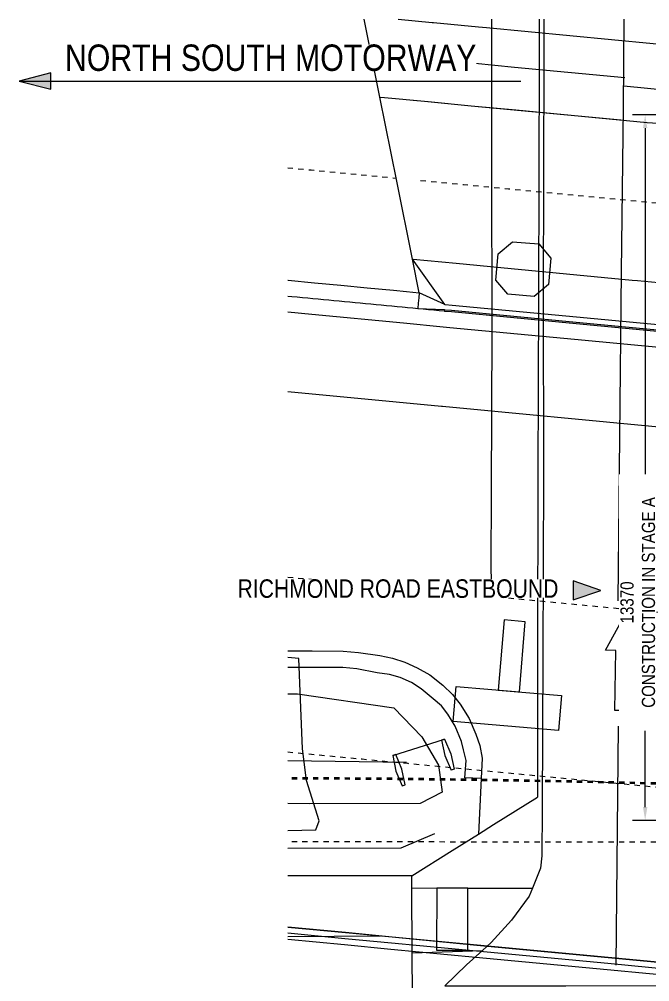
# Model space of a CAD drawing. Header units: metres. Extents: x 564 to 663, y 0 to 1694.
# Drawn here: x 564.1 to 576.04, y 1673.44 to 1691.68 of the extents above; entities that cross this region are included whole.
import ezdxf

# ---------------------------------------------------------------- set-up
doc = ezdxf.new("R2010")
doc.units = ezdxf.units.M
for name, pattern in [('ControlLine', [0.02, 0.0125, -0.0025, 0.0025, -0.0025]), ('IMPORT-BDYS-Boundary _3_', [0.01, 0.009, -0.001]), ('IMPORT-LNMK-LaneLine3 _3__2_', [0.012, 0.003, -0.009]), ('IMPORT-LNMK-LinePath', [0.008, 0.001, -0.007])]:
    doc.linetypes.add(name, pattern=pattern)
doc.layers.get('Defpoints').update_dxf_attribs({"color": 41})
for name, color, linetype, lineweight in [('D-BDGE', 7, 'Continuous', 13), ('D-ENHA-GEN-LINE', 7, 'Continuous', 9), ('D-ENHA-TEXT-DIMS', 7, 'Continuous', 9)]:
    doc.layers.add(name, color=color, linetype=linetype, lineweight=lineweight)
doc.styles.add('Arial Narrow', font='ARIALN.TTF', dxfattribs={"height": 0.35})
doc.styles.add('Arial Narrow_1', font='ARIALN.TTF', dxfattribs={"height": 0.25})
doc.styles.add('Arial Narrow_3', font='ARIALN.TTF', dxfattribs={"height": 0.5})
doc.dimstyles.new('Dimension_Standard_O__mm__1', dxfattribs={"dimscale": 0.3048, "dimtxt": 0.255858, "dimasz": 0.82021, "dimexe": 0.787402, "dimexo": 0.492126, "dimgap": 0.492126, "dimtad": 1, "dimdec": 0, "dimlfac": 1000, "dimzin": 0, "dimdsep": 46, "dimtxsty": 'Arial Narrow_1', "dimsah": 1, "dimcen": 0.09, "dimaunit": 1, "dimadec": 4, "dimazin": 0, "dimtfac": 1, "dimtdec": 4, "dimtix": 1, "dimtmove": 2, "dimatfit": 3, "dimfxl": 1, "dimtvp": 1, "dimtfill": 1, "dimtolj": 1, "dimtzin": 0, "dimlwd": 18, "dimlwe": 18, "dimarcsym": 2})

# ---------------------------------------------------------------- blocks, each defined once
blk = doc.blocks.new('T2DPAA-T2D-PWA-RW-M2D-000002_ControlLinesMinor_rvt-1-PLAN')
at = {"layer": 'D-BDGE', "color": 150, "linetype": 'ControlLine', "lineweight": 35, "true_color": 0x0080ff}
blk.add_arc((568.715, 1397.293), 280, 87.616, 89.90347, dxfattribs=at)
blk = doc.blocks.new('T2DPAA-T2D-C3S-RW-M2D-100010_dwg-40802999-PLAN')
at = {"color": 8, "lineweight": 18, "true_color": 0x808080}
for p, q in [((243.477, -102.339), (242.795, -101.536)), ((243.477, -102.339), (242.977, -102.159)), ((242.974, -102.459), (243.476, -102.439))]:
    blk.add_line(p, q, dxfattribs=at)
at = {"color": 8, "lineweight": 18, "true_color": 0x808080, "flags": 128}
for points in [[(242.141, -97.029), (242.785, -97.036), (242.811, -97.036), (243.67, -97.044), (243.817, -97.046), (247.785, -97.086), (248.816, -97.096), (251.263, -97.12)], [(242.977, -102.159), (242.795, -101.536), (242.372, -100.087), (241.917, -98.527), (241.496, -97.084)], [(242.559, -97.725), (242.778, -97.727), (243.663, -97.736), (244.413, -97.744), (246.509, -97.765)], [(246.507, -97.924), (247.923, -97.942), (248.808, -97.951), (250.313, -97.966), (252.004, -97.983)], [(241.917, -98.527), (242.007, -98.528), (242.77, -98.535), (242.837, -98.536), (243.655, -98.544), (244.507, -98.553), (247.006, -98.578), (247.106, -98.579), (247.77, -98.585), (248.518, -98.593), (249.506, -98.603), (251.39, -98.622)], [(242.551, -98.533), (242.77, -98.535), (243.655, -98.544), (244.405, -98.552), (246.501, -98.573)], [(242.795, -101.536), (242.807, -101.536), (243.625, -101.544), (244.477, -101.553), (246.976, -101.578), (247.076, -101.579), (247.74, -101.585), (248.488, -101.593), (249.476, -101.603), (251.645, -101.624)], [(240.474, -102.134), (240.484, -102.134), (240.984, -102.139), (241.484, -102.144), (241.984, -102.149), (242.484, -102.154), (242.734, -102.156), (242.977, -102.159)], [(242.977, -102.159), (242.976, -102.259), (242.975, -102.359), (242.974, -102.459)], [(240.499, -102.434), (240.579, -102.435), (240.679, -102.436), (240.779, -102.437), (240.879, -102.438), (240.979, -102.439), (241.079, -102.44), (241.179, -102.441), (241.279, -102.442), (241.379, -102.443), (241.479, -102.444), (241.579, -102.445), (241.679, -102.446), (241.779, -102.447), (241.879, -102.448), (241.979, -102.449), (242.079, -102.45), (242.179, -102.451), (242.279, -102.452), (242.379, -102.453), (242.479, -102.454), (242.579, -102.455), (242.679, -102.456), (242.731, -102.456), (242.779, -102.457), (242.879, -102.458), (242.979, -102.459), (243.079, -102.46), (243.179, -102.461), (243.279, -102.462), (243.379, -102.463), (243.476, -102.464), (243.485, -102.464), (243.615, -102.465), (245.985, -102.489), (247.73, -102.506)], [(243.476, -102.439), (243.485, -102.439), (243.616, -102.44), (245.985, -102.464), (247.731, -102.481), (248.485, -102.489), (250.985, -102.514), (251.721, -102.521)], [(243.477, -102.339), (243.486, -102.339), (243.617, -102.34), (245.986, -102.364), (247.732, -102.381), (248.486, -102.389), (250.986, -102.414), (251.713, -102.421)], [(240.525, -102.734), (240.982, -102.739), (242.728, -102.756), (243.482, -102.764), (243.612, -102.765), (245.982, -102.789), (247.727, -102.806), (248.482, -102.814), (250.982, -102.839), (251.749, -102.846)], [(240.652, -104.236), (242.713, -104.256), (243.579, -104.265), (243.581, -104.265), (243.584, -104.265), (243.597, -104.265), (247.712, -104.306), (251.876, -104.348)], [(241.511, -114.345), (242.612, -114.356), (243.496, -114.365), (245.112, -114.381), (247.611, -114.406), (249.224, -114.422), (250.111, -114.431), (252.611, -114.456), (252.734, -114.457)], [(241.511, -114.35), (242.612, -114.361), (243.496, -114.369), (245.111, -114.386), (247.611, -114.411), (249.224, -114.427), (250.111, -114.436), (252.611, -114.461), (252.734, -114.462)], [(243.496, -114.364), (247.611, -114.406), (252.611, -114.456), (252.734, -114.457)], [(241.521, -114.46), (242.61, -114.471), (243.495, -114.479), (245.11, -114.496), (247.61, -114.521), (249.223, -114.537), (250.11, -114.546), (252.61, -114.571), (252.744, -114.572)], [(241.531, -114.58), (242.609, -114.591), (243.494, -114.599), (245.109, -114.616), (247.609, -114.641), (249.222, -114.657), (250.109, -114.666), (252.609, -114.691), (252.754, -114.692)]]:
    blk.add_lwpolyline(points, dxfattribs=at)
at = {"color": 8, "linetype": 'IMPORT-LNMK-LinePath', "lineweight": 18, "true_color": 0x808080, "flags": 128}
for points in [[(240.293, -100.011), (240.742, -100.015), (241.992, -100.028), (242.356, -100.031)], [(242.822, -100.036), (243.64, -100.044), (244.492, -100.053), (246.991, -100.078), (247.091, -100.079), (247.755, -100.085), (248.503, -100.093), (249.491, -100.103), (251.518, -100.123)]]:
    blk.add_lwpolyline(points, dxfattribs=at)
at = {"color": 8, "linetype": 'IMPORT-LNMK-LaneLine3 _3__2_', "lineweight": 18, "true_color": 0x808080, "flags": 128}
for points in [[(240.95, -107.739), (242.678, -107.756), (243.544, -107.765), (243.546, -107.765), (243.549, -107.765), (243.562, -107.765), (247.677, -107.806), (252.173, -107.851)], [(241.23, -111.042), (242.645, -111.056), (243.511, -111.064), (243.513, -111.064), (243.516, -111.065), (243.529, -111.065), (247.644, -111.106), (252.454, -111.154)]]:
    blk.add_lwpolyline(points, dxfattribs=at)
blk = doc.blocks.new('T2DPAA-T2D-PWC-RW-M2D-100010_RoadDesign_rvt-1-PLAN')
at = {"color": 8, "lineweight": 18, "true_color": 0x808080, "rotation": 355.1442999999989}
blk.add_blockref('T2DPAA-T2D-C3S-RW-M2D-100010_dwg-40802999-PLAN', (338.221, 1808.858), dxfattribs=at)
blk = doc.blocks.new('T2DPAA-T2D-PWA-SU-M2D-000002_dwg-40815123-PLAN')
at = {"color": 9, "lineweight": 18, "true_color": 0xc0c0c0}
for p, q in [((28.364, 1561.861), (28.027, 1566.377)), ((21.838, 1565.198), (24.079, 1565.354)), ((25.518, 1565.165), (25.555, 1564.114)), ((24.365, 1563.22), (22.023, 1563.017)), ((25.443, 1563.074), (26.659, 1563.179)), ((24.383, 1562.99), (24.853, 1563.025)), ((22.12, 1561.871), (23.869, 1562.037)), ((24.495, 1561.766), (25.816, 1561.919))]:
    blk.add_line(p, q, dxfattribs=at)
at = {"color": 9, "lineweight": 18, "true_color": 0xc0c0c0, "flags": 128}
for points in [[(25.481, 1579.606), (25.542, 1578.92), (25.91, 1574.389), (26.207, 1570.99), (26.486, 1567.59), (26.718, 1564.683), (26.789, 1563.806), (26.779, 1563.568), (26.659, 1563.179), (26.61, 1563.021), (26.317, 1562.543), (25.97, 1562.085), (25.816, 1561.919), (25.54, 1561.622), (25.163, 1561.195), (27.449, 1561.388), (31.661, 1561.761), (33.332, 1561.911)], [(25.394, 1579.598), (25.455, 1578.912), (25.824, 1574.382), (26.102, 1570.981), (26.381, 1567.582), (26.61, 1564.905)], [(27.817, 1568.743), (27.586, 1571.851), (27.356, 1574.959), (27.125, 1578.067), (27.001, 1579.735)], [(24.496, 1579.522), (24.729, 1576.771), (24.997, 1573.64), (25.245, 1570.62), (25.365, 1569.148), (25.411, 1568.734), (25.087, 1568.707), (24.33, 1568.643), (23.369, 1568.562), (22.375, 1568.478), (21.565, 1568.409)], [(21.661, 1567.271), (22.125, 1567.309), (22.711, 1567.35), (22.997, 1567.353), (23.41, 1567.328), (23.652, 1567.297), (23.889, 1567.245), (24.13, 1567.157), (24.383, 1567.04), (24.646, 1566.868), (24.839, 1566.71), (24.999, 1566.54), (25.192, 1566.282), (25.348, 1565.997), (25.437, 1565.791), (25.505, 1565.552), (25.518, 1565.165), (25.21, 1565.156), (25.202, 1565.483), (25.138, 1565.678), (25.084, 1565.834), (24.944, 1566.116), (24.786, 1566.328), (24.65, 1566.477), (24.485, 1566.598), (24.238, 1566.762), (24.045, 1566.867), (23.824, 1566.946), (23.621, 1566.986), (23.383, 1566.999), (22.997, 1567.039), (22.729, 1567.043), (22.148, 1566.992), (21.688, 1566.955)], [(21.95, 1563.873), (22.48, 1563.933), (22.527, 1564.11), (22.226, 1564.85), (22.098, 1565.443), (21.885, 1567.144), (21.673, 1567.145), (21.672, 1567.144)], [(21.731, 1566.454), (21.917, 1566.472), (23.755, 1566.363), (24.331, 1565.859), (24.692, 1565.354), (24.8, 1564.849), (24.404, 1564.596), (22.313, 1564.416), (21.907, 1564.385)], [(23.81, 1565.458), (23.897, 1565.169), (24.039, 1564.904), (24.094, 1564.926), (24.007, 1565.215), (23.865, 1565.481), (23.81, 1565.458), (24.762, 1565.853), (24.707, 1565.83), (24.795, 1565.542), (24.937, 1565.276)], [(24.762, 1565.853), (24.905, 1565.587), (24.992, 1565.299), (24.937, 1565.276)], [(24.566, 1560.942), (24.569, 1560.956), (24.495, 1561.766), (24.383, 1562.99), (24.38, 1563.016), (24.365, 1563.22), (25.088, 1563.761), (25.555, 1564.114), (25.825, 1564.318), (26.61, 1564.905)], [(21.978, 1563.541), (24.115, 1563.731), (24.728, 1564.055)]]:
    blk.add_lwpolyline(points, dxfattribs=at)
for points in [[(25.496, 1575.354), (25.746, 1575.354), (25.996, 1575.104), (25.996, 1574.604), (25.746, 1574.354), (25.246, 1574.354), (24.996, 1574.604), (24.996, 1575.104), (25.246, 1575.354)], [(27.932, 1566.669), (27.856, 1567.804), (27.66, 1567.791), (27.919, 1568.378), (28.259, 1567.831), (28.059, 1567.818), (28.132, 1566.682)], [(24.899, 1566.2), (24.899, 1566.866), (26.099, 1566.866), (26.099, 1568.2), (25.699, 1568.2), (25.699, 1566.866), (26.899, 1566.866), (26.899, 1566.2)], [(25.443, 1563.074), (24.853, 1563.025), (24.951, 1561.851), (25.54, 1561.901)]]:
    blk.add_lwpolyline(points, close=True, dxfattribs=at)
blk = doc.blocks.new('T2DPAA-T2D-PWA-SU-M2D-000001_dwg-40815111-PLAN')
at = {"color": 9, "linetype": 'IMPORT-BDYS-Boundary _3_', "lineweight": 18, "true_color": 0xc0c0c0}
blk.add_line((111.303, 1661.172), (100.167, 1660.241), dxfattribs=at)
blk = doc.blocks.new('T2DPAA-T2D-PWA-SU-M2D-000100_Survey_rvt-1-PLAN')
at = {"color": 9, "lineweight": 18, "true_color": 0xc0c0c0, "rotation": 355.1442999999989}
for name, p in [('T2DPAA-T2D-PWA-SU-M2D-000002_dwg-40815123-PLAN', (414.939, 119.901)), ('T2DPAA-T2D-PWA-SU-M2D-000001_dwg-40815111-PLAN', (328.846, 30.288))]:
    blk.add_blockref(name, p, dxfattribs=at)
blk = doc.blocks.new('CS_Annot_Symb_Direction - ARROW LEFT-5794040-PLAN')
at = {"layer": 'D-ENHA-GEN-LINE'}
blk.add_hatch(color=256, dxfattribs=at).paths.add_polyline_path([(0, 0.0018), (0, -0.0018), (-0.00521, 0)])
for p, q in [((0, 0.0018), (-0.00521, 0)), ((0, -0.0018), (0, 0.0018)), ((-0.00521, 0), (0, -0.0018))]:
    blk.add_line(p, q, dxfattribs=at)
blk = doc.blocks.new('DIT_Annot_RoadDirection_1 - Right  Direction-5838657-PLAN')
at = {"layer": 'D-ENHA-GEN-LINE'}
blk.add_hatch(color=256, dxfattribs=at).paths.add_polyline_path([(0.089, 0.00153), (0.095, 0), (0.089, -0.00153)])
for p, q in [((0.095, 0), (0, 0)), ((0.089, 0.00153), (0.089, -0.00153)), ((0.095, 0), (0.089, 0.00153)), ((0.089, -0.00153), (0.095, 0))]:
    blk.add_line(p, q, dxfattribs=at)
blk = doc.blocks.new('DIMBLOCK3-PLAN')
at = {"layer": 'D-ENHA-TEXT-DIMS', "color": 0, "lineweight": 18, "transparency": 16777216}
for p, q in [((580.212, 1689.868), (575.717, 1689.868)), ((575.957, 1689.618), (575.957, 1682.769)), ((575.957, 1676.748), (575.957, 1678.488)), ((580.212, 1676.498), (575.717, 1676.498))]:
    blk.add_line(p, q, dxfattribs=at)
at = {"layer": 'D-ENHA-TEXT-DIMS', "color": 0, "transparency": 16777216}
for points in [[(575.916, 1689.618), (575.999, 1689.618), (575.957, 1689.868)], [(575.916, 1676.748), (575.999, 1676.748), (575.957, 1676.498)]]:
    blk.add_solid(points, dxfattribs=at)
at = {"layer": 'Defpoints', "color": 0, "transparency": 16777216}
for p in [(580.362, 1689.868), (575.957, 1676.498), (580.362, 1676.498)]:
    blk.add_point(p, dxfattribs=at)
at = {"layer": 'D-ENHA-TEXT-DIMS', "color": 0, "lineweight": 18, "transparency": 16777216, "insert": (575.818, 1680.628), "char_height": 0.25, "width": 4.80525, "attachment_point": 5, "rotation": 90, "line_spacing_factor": 0.974696, "style": 'Arial Narrow_1', "bg_fill": 3, "box_fill_scale": 1.1, "bg_fill_color": 256, "bg_fill_true_color": 13158600, "bg_fill_transparency": 0}
blk.add_mtext('\\A1;13370\u200e\\PCONSTRUCTION IN STAGE A', dxfattribs=at)

msp = doc.modelspace()

# ---------------------------------------------------------------- block references
at = {"color": 9, "lineweight": 5, "true_color": 0xc0c0c0}
msp.add_blockref('T2DPAA-T2D-PWA-SU-M2D-000100_Survey_rvt-1-PLAN', (0, 0), dxfattribs=at)
at = {"lineweight": 5}
for name in ['T2DPAA-T2D-PWC-RW-M2D-100010_RoadDesign_rvt-1-PLAN', 'T2DPAA-T2D-PWA-RW-M2D-000002_ControlLinesMinor_rvt-1-PLAN']:
    msp.add_blockref(name, (0, 0), dxfattribs=at)
at = {"layer": 'D-ENHA-GEN-LINE', "xscale": 100, "yscale": 100, "zscale": 100, "rotation": 180}
for name, p in [('DIT_Annot_RoadDirection_1 - Right  Direction-5838657-PLAN', (573.5999, 1690.5099)), ('CS_Annot_Symb_Direction - ARROW LEFT-5794040-PLAN', (574.5956, 1680.8558))]:
    msp.add_blockref(name, p, dxfattribs=at)

# ---------------------------------------------------------------- next in the draw order: texts
at = {"layer": 'D-ENHA-GEN-LINE', "attachment_point": 1, "bg_fill": 3, "box_fill_scale": 1, "bg_fill_color": 256, "bg_fill_true_color": 13158600, "bg_fill_transparency": 0}
for s, insert, char_height, style in [('NORTH SOUTH MOTORWAY', (564.966, 1691.2022), 0.5, 'Arial Narrow_3'), ('RICHMOND ROAD EASTBOUND', (568.2346, 1681.0657), 0.35, 'Arial Narrow')]:
    msp.add_mtext(s, dxfattribs=dict(at, insert=insert, char_height=char_height, style=style))

# ---------------------------------------------------------------- next in the draw order: dimensions: what is measured, and where the dimension line sits
at = {"layer": 'D-ENHA-TEXT-DIMS', "lineweight": 18}
dim = msp.add_linear_dim(base=(575.9574, 1676.4984), p1=(580.362, 1689.8677), p2=(580.362, 1676.4984), angle=89.99998, text='13370\u200e\\XCONSTRUCTION IN STAGE A', dimstyle='Dimension_Standard_O__mm__1', override={"dimpost": '<>', "dimfxl": 13.369314}, dxfattribs=at)
dim.commit()
dim.dimension.update_dxf_attribs({"geometry": 'DIMBLOCK3-PLAN', "text_midpoint": (575.8176, 1680.6283), "dimtype": 160, "text_rotation": 90})

doc.saveas('drawing.dxf')
